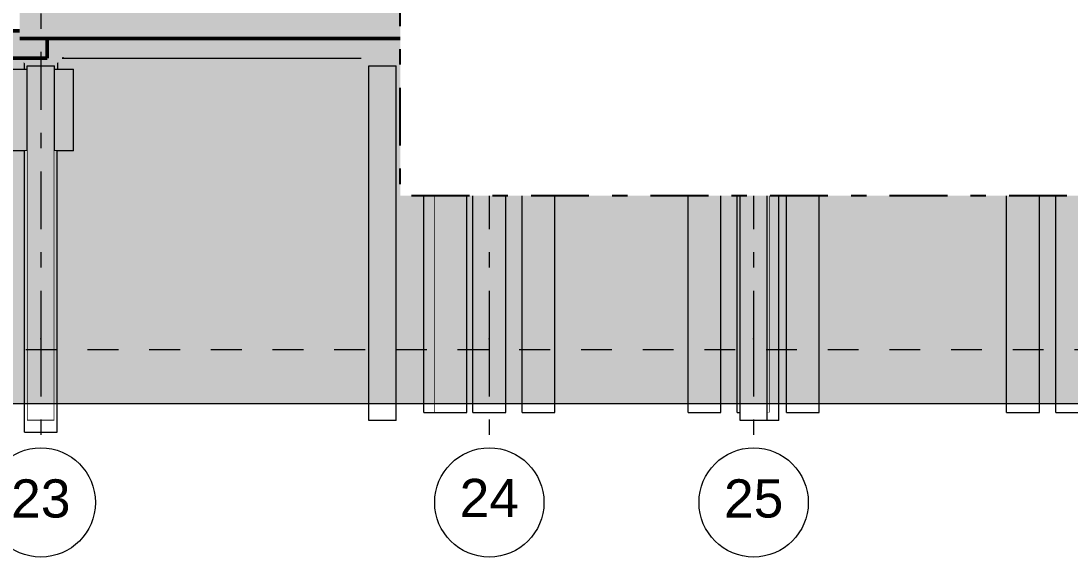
# Model space of a CAD drawing. Header units: millimetres. Extents: x -48147 to 1468943, y -496296 to 18123.
# Drawn here: x 1411578 to 1421178, y -496296 to -491386 of the extents above; entities that cross this region are included whole.
import ezdxf
from ezdxf.enums import TextEntityAlignment as Align

# ---------------------------------------------------------------- set-up
doc = ezdxf.new("R2010")
doc.units = ezdxf.units.MM
doc.header["$MEASUREMENT"] = 0
for name, pattern in [('Dashed', [2822.222233, 1411.111116, -1411.111116]), ('Double Dashed', [1093.611073, 529.166651, -211.666656, 141.111112, -211.666656]), ('Wipeout_Contour', [1000, 0, -1000])]:
    doc.linetypes.add(name, pattern=pattern)
for name, color, linetype, lineweight, true_color in [('0_Pen_No__105', 7, 'Continuous', 15, 0xa6a6a6), ('A-230-M_FLOOR.IFC Import_Pen_No__109', 7, 'Continuous', 15, 0xa6a6a6), ('A-230-M_FLOOR.IFC Import_Pen_No__29', 7, 'Continuous', 50, 0x2a2a2a), ('HATCHING_Pen_No__145', 7, 'Continuous', 0, 0xa6a6a6), ('New_A-15-MG_Structural_Grid_Phase_2_Pen_No__222', 7, 'Continuous', 13, 0x65af33)]:
    doc.layers.add(name, color=color, linetype=linetype, lineweight=lineweight, true_color=true_color)
for name, color, linetype in [('A-230-M_FLOOR.IFC Import', 7, 'Continuous'), ('A-95-P_Drawing', 7, 'Continuous'), ('New_A-15-MG_Structural_Grid_Phase_2', 7, 'Continuous'), ('S-160-M_FOUND.IFC Import', 7, 'Continuous'), ('S-280-M_COLUMN.IFC Import', 7, 'Continuous')]:
    doc.layers.add(name, color=color, linetype=linetype)
for name, color, linetype, lineweight in [('A-230-M_FLOOR.IFC Import_Pen_No__89', 8, 'Continuous', 20), ('A-95-P_Drawing_Pen_No__194', 7, 'Continuous', 25), ('A-95-P_Text_1_50_GA_Pen_No__1', 7, 'Continuous', 13), ('HATCHING_Pen_No__1', 7, 'Continuous', 13), ('S-160-M_FOUND.IFC Import_Pen_No__1', 7, 'Continuous', 13), ('S-160-M_FOUND.IFC Import_Pen_No__4', 7, 'Continuous', 20), ('S-280-M_COLUMN.IFC Import_Pen_No__88', 8, 'Continuous', 20)]:
    doc.layers.add(name, color=color, linetype=linetype, lineweight=lineweight)
doc.styles.add('GENERATED_STYLE_2', font='')
doc.styles.get('GENERATED_STYLE_2').set_extended_font_data('Swis721 BT')
pattern_1 = [(0, (1411454.5, -491295.5), (0, 779.423), [48.75, -401.25]), (0, (1411679.5, -490905.8), (0, 779.423), [48.75, -401.25]), (60, (1411454.5, -491295.5), (-675, 389.71), [48.75, -401.25]), (60, (1411904.5, -491295.5), (-675, 389.71), [48.75, -401.25]), (120, (1411503.2, -491295.5), (675, 389.71), [48.75, -401.25]), (120, (1411953.2, -491295.5), (675, 389.71), [48.75, -401.25]), (0, (1411454.48, -491220.52), (0, 150), [0, -150, 0, -225]), (45, (1411529.48, -491220.52), (-106.066, 106.066), [0, -112.5, 0, -187.5])]

# ---------------------------------------------------------------- blocks, each defined once
blk = doc.blocks.new('Section Elem_547_1', base_point=(1411454.5, -491295.5))
at = {"color": 254, "linetype": 'Wipeout_Contour', "lineweight": 0, "ltscale": 6015275.087274047}
blk.add_wipeout([(1421044.6, -491645.5), (1421352, -491645.5), (1421352, -491545.5), (1421044.6, -491545.5)], dxfattribs=at).dxf.layer = 'S-280-M_COLUMN.IFC Import'
at = {"layer": 'S-280-M_COLUMN.IFC Import_Pen_No__88', "linetype": 'Continuous'}
for p, q in [((1421044.6, -491545.5), (1421044.6, -491645.5)), ((1421352, -491545.5), (1421352, -491645.5))]:
    blk.add_line(p, q, dxfattribs=at)
blk = doc.blocks.new('Section Elem_549_1', base_point=(1411454.5, -491295.5))
at = {"color": 254, "linetype": 'Wipeout_Contour', "lineweight": 0, "ltscale": 5979351.77841403}
blk.add_wipeout([(1411633.6, -491795.5), (1411605.5, -491767.4), (1411605.5, -491825.5), (1411633.6, -491825.5)], dxfattribs=at).dxf.layer = 'S-280-M_COLUMN.IFC Import'
at = {"color": 254, "linetype": 'Wipeout_Contour', "lineweight": 0, "ltscale": 5980404.144836909}
blk.add_wipeout([(1411883.6, -491795.5), (1411883.6, -491825.5), (1411912.9, -491825.5), (1411912.9, -491766.2)], dxfattribs=at).dxf.layer = 'S-280-M_COLUMN.IFC Import'
at = {"layer": 'S-280-M_COLUMN.IFC Import_Pen_No__88', "linetype": 'Continuous'}
for p, q in [((1411605.5, -491767.4), (1411605.5, -491825.5)), ((1411912.9, -491766.2), (1411912.9, -491825.5))]:
    blk.add_line(p, q, dxfattribs=at)
blk = doc.blocks.new('Section Elem_552_1', base_point=(1411454.5, -491295.5))
at = {"color": 254, "linetype": 'Wipeout_Contour', "lineweight": 0, "ltscale": 5995113.941936416}
blk.add_wipeout([(1415710.3, -491545.5), (1415710.3, -491645.5), (1416017.7, -491645.5), (1416017.7, -491545.5)], dxfattribs=at).dxf.layer = 'S-280-M_COLUMN.IFC Import'
at = {"layer": 'S-280-M_COLUMN.IFC Import_Pen_No__88', "linetype": 'Continuous'}
for p, q in [((1415710.3, -491545.5), (1415710.3, -491645.5)), ((1416017.7, -491545.5), (1416017.7, -491645.5))]:
    blk.add_line(p, q, dxfattribs=at)
blk = doc.blocks.new('Section Elem_557_1', base_point=(1411454.5, -491295.5))
at = {"color": 254, "linetype": 'Wipeout_Contour', "lineweight": 0, "ltscale": 5979598.18030357}
blk.add_wipeout([(1411459.2, -491825.5), (1411459.2, -492575.5), (1411633.6, -492575.5), (1411633.6, -491825.5)], dxfattribs=at).dxf.layer = 'S-160-M_FOUND.IFC Import'
at = {"color": 254, "linetype": 'Wipeout_Contour', "lineweight": 0, "ltscale": 5981203.417646002}
blk.add_wipeout([(1412059.2, -491825.5), (1411883.6, -491825.5), (1411883.6, -492575.5), (1412059.2, -492575.5)], dxfattribs=at).dxf.layer = 'S-160-M_FOUND.IFC Import'
at = {"layer": 'S-160-M_FOUND.IFC Import_Pen_No__4', "linetype": 'Continuous'}
for p, q in [((1411459.2, -491825.5), (1411633.6, -491825.5)), ((1411459.2, -491825.5), (1411459.2, -492575.5)), ((1411883.6, -491825.5), (1412059.2, -491825.5)), ((1412059.2, -492575.5), (1412059.2, -491825.5)), ((1411633.6, -492575.5), (1411459.2, -492575.5)), ((1412059.2, -492575.5), (1411883.6, -492575.5))]:
    blk.add_line(p, q, dxfattribs=at)
blk = doc.blocks.new('Section Elem_558_1', base_point=(1411454.5, -491295.5))
at = {"color": 254, "linetype": 'Wipeout_Contour', "lineweight": 0, "ltscale": 7504029.320898933}
blk.add_wipeout([(1418008.1, -491645.5), (1417533.2, -491645.5), (1417533.2, -492395.5), (1418158.1, -492395.5), (1418158.1, -491795.5)], dxfattribs=at).dxf.layer = 'S-160-M_FOUND.IFC Import'
at = {"color": 254, "linetype": 'Wipeout_Contour', "lineweight": 0, "ltscale": 7507856.141632345}
blk.add_wipeout([(1418408.1, -492395.5), (1419033.2, -492395.5), (1419033.2, -491645.5), (1418558.1, -491645.5), (1418408.1, -491795.5)], dxfattribs=at).dxf.layer = 'S-160-M_FOUND.IFC Import'
at = {"layer": 'S-160-M_FOUND.IFC Import_Pen_No__4', "linetype": 'Continuous'}
for p, q in [((1417533.2, -491645.5), (1418008.1, -491645.5)), ((1417533.2, -492395.5), (1417533.2, -491645.5)), ((1418558.1, -491645.5), (1419033.2, -491645.5)), ((1419033.2, -492395.5), (1419033.2, -491645.5)), ((1418158.1, -492395.5), (1417533.2, -492395.5)), ((1419033.2, -492395.5), (1418408.1, -492395.5))]:
    blk.add_line(p, q, dxfattribs=at)
blk = doc.blocks.new('Section Elem_559_1', base_point=(1411454.5, -491295.5))
at = {"color": 254, "linetype": 'Wipeout_Contour', "lineweight": 0, "ltscale": 6015831.201760817}
blk.add_wipeout([(1421498.3, -491645.5), (1420898.3, -491645.5), (1420898.3, -492395.5), (1421498.3, -492395.5)], dxfattribs=at).dxf.layer = 'S-160-M_FOUND.IFC Import'
at = {"layer": 'S-160-M_FOUND.IFC Import_Pen_No__4', "linetype": 'Continuous'}
for p, q in [((1420898.3, -491645.5), (1421498.3, -491645.5)), ((1420898.3, -492395.5), (1420898.3, -491645.5)), ((1421498.3, -492395.5), (1421498.3, -491645.5)), ((1421498.3, -492395.5), (1420898.3, -492395.5))]:
    blk.add_line(p, q, dxfattribs=at)
blk = doc.blocks.new('Section Elem_566_1', base_point=(1411454.5, -491295.5))
at = {"color": 254, "linetype": 'Wipeout_Contour', "lineweight": 0, "ltscale": 6013846.794538875}
blk.add_wipeout([(1420898.3, -491645.5), (1420448.3, -491645.5), (1420448.3, -492395.5), (1420898.3, -492395.5)], dxfattribs=at).dxf.layer = 'S-160-M_FOUND.IFC Import'
at = {"color": 254, "linetype": 'Wipeout_Contour', "lineweight": 0, "ltscale": 7521734.222287351}
blk.add_wipeout([(1421610.5, -491645.5), (1421498.3, -491645.5), (1421498.3, -492395.5), (1421760.5, -492395.5), (1421760.5, -491795.5)], dxfattribs=at).dxf.layer = 'S-160-M_FOUND.IFC Import'
at = {"layer": 'S-160-M_FOUND.IFC Import_Pen_No__4', "linetype": 'Continuous'}
for p, q in [((1420448.3, -491645.5), (1420898.3, -491645.5)), ((1420448.3, -492395.5), (1420448.3, -491645.5)), ((1421498.3, -491645.5), (1421610.5, -491645.5)), ((1420898.3, -492395.5), (1420448.3, -492395.5)), ((1421760.5, -492395.5), (1421498.3, -492395.5))]:
    blk.add_line(p, q, dxfattribs=at)
blk = doc.blocks.new('Section Elem_567_1', base_point=(1411454.5, -491295.5))
at = {"color": 254, "linetype": 'Wipeout_Contour', "lineweight": 0, "ltscale": 7491163.654433865}
blk.add_wipeout([(1415114, -492395.5), (1415208.3, -492395.5), (1415208.3, -491645.5), (1415161.9, -491645.5), (1415114, -491693.4)], dxfattribs=at).dxf.layer = 'S-160-M_FOUND.IFC Import'
at = {"color": 254, "linetype": 'Wipeout_Contour', "lineweight": 0, "ltscale": 5996983.642936697}
blk.add_wipeout([(1416614, -491645.5), (1415808.3, -491645.5), (1415808.3, -492395.5), (1416614, -492395.5)], dxfattribs=at).dxf.layer = 'S-160-M_FOUND.IFC Import'
at = {"layer": 'S-160-M_FOUND.IFC Import_Pen_No__4', "linetype": 'Continuous'}
for p, q in [((1415161.9, -491645.5), (1415208.3, -491645.5)), ((1415808.3, -491645.5), (1416614, -491645.5)), ((1416614, -492395.5), (1416614, -491645.5)), ((1415114, -492395.5), (1415114, -491693.4)), ((1415208.3, -492395.5), (1415114, -492395.5)), ((1416614, -492395.5), (1415808.3, -492395.5))]:
    blk.add_line(p, q, dxfattribs=at)
blk = doc.blocks.new('Section Elem_586_1', base_point=(1411454.5, -491295.5))
at = {"color": 254, "linetype": 'Wipeout_Contour', "lineweight": 0, "ltscale": 6018011.823739047}
blk.add_wipeout([(1421048.3, -492395.5), (1421048.3, -494970.5), (1421348.3, -494970.5), (1421348.3, -492395.5)], dxfattribs=at).dxf.layer = 'S-160-M_FOUND.IFC Import'
at = {"layer": 'S-160-M_FOUND.IFC Import_Pen_No__1', "linetype": 'Continuous'}
for p, q in [((1421048.3, -494970.5), (1421048.3, -492395.5)), ((1421348.3, -494970.5), (1421348.3, -492395.5)), ((1421048.3, -494970.5), (1421348.3, -494970.5))]:
    blk.add_line(p, q, dxfattribs=at)
blk = doc.blocks.new('Section Elem_587_1', base_point=(1411454.5, -491295.5))
at = {"color": 254, "linetype": 'Wipeout_Contour', "lineweight": 0, "ltscale": 6006478.4659089}
blk.add_wipeout([(1418133.2, -492395.5), (1418133.2, -494970.5), (1418158.1, -494970.5), (1418158.1, -492395.5)], dxfattribs=at).dxf.layer = 'S-160-M_FOUND.IFC Import'
at = {"color": 254, "linetype": 'Wipeout_Contour', "lineweight": 0, "ltscale": 6007517.328633316}
blk.add_wipeout([(1418433.2, -492395.5), (1418408.1, -492395.5), (1418408.1, -494970.5), (1418433.2, -494970.5)], dxfattribs=at).dxf.layer = 'S-160-M_FOUND.IFC Import'
at = {"layer": 'S-160-M_FOUND.IFC Import_Pen_No__1', "linetype": 'Continuous'}
for p, q in [((1418133.2, -494970.5), (1418133.2, -492395.5)), ((1418433.2, -494970.5), (1418433.2, -492395.5)), ((1418133.2, -494970.5), (1418158.1, -494970.5)), ((1418408.1, -494970.5), (1418433.2, -494970.5))]:
    blk.add_line(p, q, dxfattribs=at)
blk = doc.blocks.new('Section Elem_588_1', base_point=(1411454.5, -491295.5))
at = {"color": 254, "linetype": 'Wipeout_Contour', "lineweight": 0, "ltscale": 6005298.06601846}
blk.add_wipeout([(1417683.2, -492395.5), (1417683.2, -494970.5), (1417983.2, -494970.5), (1417983.2, -492395.5)], dxfattribs=at).dxf.layer = 'S-160-M_FOUND.IFC Import'
at = {"layer": 'S-160-M_FOUND.IFC Import_Pen_No__1', "linetype": 'Continuous'}
for p, q in [((1417683.2, -494970.5), (1417683.2, -492395.5)), ((1417983.2, -494970.5), (1417983.2, -492395.5)), ((1417683.2, -494970.5), (1417983.2, -494970.5))]:
    blk.add_line(p, q, dxfattribs=at)
blk = doc.blocks.new('Section Elem_589_1', base_point=(1411454.5, -491295.5))
at = {"color": 254, "linetype": 'Wipeout_Contour', "lineweight": 0, "ltscale": 6008697.980452131}
blk.add_wipeout([(1418583.2, -492395.5), (1418583.2, -494970.5), (1418883.2, -494970.5), (1418883.2, -492395.5)], dxfattribs=at).dxf.layer = 'S-160-M_FOUND.IFC Import'
at = {"layer": 'S-160-M_FOUND.IFC Import_Pen_No__1', "linetype": 'Continuous'}
for p, q in [((1418583.2, -494970.5), (1418583.2, -492395.5)), ((1418883.2, -494970.5), (1418883.2, -492395.5)), ((1418583.2, -494970.5), (1418883.2, -494970.5))]:
    blk.add_line(p, q, dxfattribs=at)
blk = doc.blocks.new('Section Elem_604_1', base_point=(1411454.5, -491295.5))
at = {"color": 254, "linetype": 'Wipeout_Contour', "lineweight": 0, "ltscale": 5993769.929724714}
blk.add_wipeout([(1415406.1, -491545.5), (1415406.1, -491645.5), (1415610.4, -491645.5), (1415610.4, -491545.5)], dxfattribs=at).dxf.layer = 'S-280-M_COLUMN.IFC Import'
at = {"layer": 'S-280-M_COLUMN.IFC Import_Pen_No__88', "linetype": 'Continuous'}
for p, q in [((1415406.1, -491545.5), (1415406.1, -491645.5)), ((1415610.4, -491545.5), (1415610.4, -491645.5))]:
    blk.add_line(p, q, dxfattribs=at)
blk = doc.blocks.new('Section Elem_627_1', base_point=(1411454.5, -491295.5))
at = {"color": 254, "linetype": 'Wipeout_Contour', "lineweight": 0, "ltscale": 5980682.504673712}
blk.add_wipeout([(1411912.9, -491766.3), (1412133.7, -491545.5), (1412133.6, -491545.5), (1411912.9, -491766.2)], dxfattribs=at).dxf.layer = 'S-160-M_FOUND.IFC Import'
blk = doc.blocks.new('Section Elem_628_1', base_point=(1411454.5, -491295.5))
at = {"color": 254, "linetype": 'Wipeout_Contour', "lineweight": 0, "ltscale": 5993822.298030803}
blk.add_wipeout([(1415011.2, -491795.5), (1414761.2, -491795.5), (1414761.2, -495045.5), (1415011.2, -495045.5)], dxfattribs=at).dxf.layer = 'S-160-M_FOUND.IFC Import'
at = {"layer": 'S-160-M_FOUND.IFC Import_Pen_No__4', "linetype": 'Continuous'}
blk.add_line((1415011.2, -495045.5), (1414761.2, -495045.5), dxfattribs=at)
at = {"color": 254, "linetype": 'Wipeout_Contour', "lineweight": 0, "ltscale": 5991517.825361009}
blk.add_wipeout([(1414761.2, -491795.5), (1415011.2, -491795.5), (1415261.2, -491545.5), (1414511.2, -491545.5)], dxfattribs=at).dxf.layer = 'S-160-M_FOUND.IFC Import'
at = {"layer": 'S-160-M_FOUND.IFC Import_Pen_No__4', "linetype": 'Continuous'}
for p, q in [((1414761.2, -491795.5), (1415011.2, -491795.5)), ((1414761.2, -495045.5), (1414761.2, -491795.5)), ((1415011.2, -495045.5), (1415011.2, -491795.5))]:
    blk.add_line(p, q, dxfattribs=at)
blk = doc.blocks.new('Section Elem_629_1', base_point=(1411454.5, -491295.5))
at = {"color": 254, "linetype": 'Wipeout_Contour', "lineweight": 0, "ltscale": 5994295.754584205}
blk.add_wipeout([(1415011.9, -491795.5), (1415011.2, -491795.5), (1415011.2, -495045.5), (1415011.9, -495045.5)], dxfattribs=at).dxf.layer = 'S-160-M_FOUND.IFC Import'
at = {"layer": 'S-160-M_FOUND.IFC Import_Pen_No__4', "linetype": 'Continuous'}
blk.add_line((1415011.9, -495045.5), (1415011.2, -495045.5), dxfattribs=at)
at = {"color": 254, "linetype": 'Wipeout_Contour', "lineweight": 0, "ltscale": 5992463.773591278}
blk.add_wipeout([(1415011.2, -491795.5), (1415011.9, -491795.5), (1415261.9, -491545.5), (1415261.2, -491545.5)], dxfattribs=at).dxf.layer = 'S-160-M_FOUND.IFC Import'
at = {"layer": 'S-160-M_FOUND.IFC Import_Pen_No__4', "linetype": 'Continuous'}
for p in [(1415011.2, -491795.5), (1415011.9, -495045.5)]:
    blk.add_line(p, (1415011.9, -491795.5), dxfattribs=at)
blk = doc.blocks.new('Section Elem_630_1', base_point=(1411454.5, -491295.5))
at = {"color": 254, "linetype": 'Wipeout_Contour', "lineweight": 0, "ltscale": 6005680.497897356}
blk.add_wipeout([(1418558.1, -491645.5), (1418661.9, -491645.5), (1418761.9, -491545.5), (1418658.1, -491545.5)], dxfattribs=at).dxf.layer = 'S-160-M_FOUND.IFC Import'
at = {"color": 254, "linetype": 'Wipeout_Contour', "lineweight": 0, "ltscale": 9012345.028514074}
blk.add_wipeout([(1418433.2, -494970.5), (1418408.1, -494970.5), (1418408.1, -495045.5), (1418511.9, -495045.5), (1418511.9, -492395.5), (1418433.2, -492395.5)], dxfattribs=at).dxf.layer = 'S-160-M_FOUND.IFC Import'
at = {"layer": 'S-160-M_FOUND.IFC Import_Pen_No__4', "linetype": 'Continuous'}
for q in [(1418511.9, -492395.5), (1418408.1, -495045.5)]:
    blk.add_line((1418511.9, -495045.5), q, dxfattribs=at)
blk = doc.blocks.new('Section Elem_637_1', base_point=(1411454.5, -491295.5))
at = {"color": 254, "linetype": 'Wipeout_Contour', "lineweight": 0, "ltscale": 6006653.874961395}
blk.add_wipeout([(1418158.1, -495045.5), (1418408.1, -495045.5), (1418408.1, -491795.5), (1418158.1, -491795.5)], dxfattribs=at).dxf.layer = 'S-160-M_FOUND.IFC Import'
at = {"layer": 'S-160-M_FOUND.IFC Import_Pen_No__4', "linetype": 'Continuous'}
blk.add_line((1418408.1, -495045.5), (1418158.1, -495045.5), dxfattribs=at)
at = {"color": 254, "linetype": 'Wipeout_Contour', "lineweight": 0, "ltscale": 6004354.325416479}
blk.add_wipeout([(1417908.1, -491545.5), (1418158.1, -491795.5), (1418408.1, -491795.5), (1418658.1, -491545.5)], dxfattribs=at).dxf.layer = 'S-160-M_FOUND.IFC Import'
at = {"layer": 'S-160-M_FOUND.IFC Import_Pen_No__4', "linetype": 'Continuous'}
for p, q in [((1418158.1, -491795.5), (1418408.1, -491795.5)), ((1418158.1, -495045.5), (1418158.1, -491795.5)), ((1418408.1, -495045.5), (1418408.1, -491795.5))]:
    blk.add_line(p, q, dxfattribs=at)
blk = doc.blocks.new('Section Elem_638_1', base_point=(1411454.5, -491295.5))
at = {"color": 254, "linetype": 'Wipeout_Contour', "lineweight": 0, "ltscale": 5982010.977755501}
blk.add_wipeout([(1411883.6, -491795.5), (1411633.6, -491795.5), (1411633.6, -495045.5), (1411883.6, -495045.5)], dxfattribs=at).dxf.layer = 'S-160-M_FOUND.IFC Import'
at = {"layer": 'S-160-M_FOUND.IFC Import_Pen_No__4', "linetype": 'Continuous'}
blk.add_line((1411883.6, -495045.5), (1411633.6, -495045.5), dxfattribs=at)
at = {"color": 254, "linetype": 'Wipeout_Contour', "lineweight": 0, "ltscale": 8969868.32307456}
blk.add_wipeout([(1411563.6, -491725.5), (1411633.6, -491795.5), (1411883.6, -491795.5), (1412133.6, -491545.5), (1411816.1, -491545.5), (1411816.1, -491725.5)], dxfattribs=at).dxf.layer = 'S-160-M_FOUND.IFC Import'
at = {"layer": 'S-160-M_FOUND.IFC Import_Pen_No__4', "linetype": 'Continuous'}
for p, q in [((1411633.6, -491795.5), (1411883.6, -491795.5)), ((1411633.6, -495045.5), (1411633.6, -491795.5)), ((1411883.6, -495045.5), (1411883.6, -491795.5))]:
    blk.add_line(p, q, dxfattribs=at)
blk = doc.blocks.new('Section Elem_640_1', base_point=(1411454.5, -491295.5))
at = {"color": 254, "linetype": 'Wipeout_Contour', "lineweight": 0, "ltscale": 5994328.041262748}
blk.add_wipeout([(1415808.3, -491645.5), (1415208.3, -491645.5), (1415208.3, -492395.5), (1415808.3, -492395.5)], dxfattribs=at).dxf.layer = 'S-160-M_FOUND.IFC Import'
at = {"layer": 'S-160-M_FOUND.IFC Import_Pen_No__4', "linetype": 'Continuous'}
for p, q in [((1415208.3, -491645.5), (1415808.3, -491645.5)), ((1415208.3, -492395.5), (1415208.3, -491645.5)), ((1415808.3, -492395.5), (1415808.3, -491645.5)), ((1415808.3, -492395.5), (1415208.3, -492395.5))]:
    blk.add_line(p, q, dxfattribs=at)
blk = doc.blocks.new('Section Elem_641_1', base_point=(1411454.5, -491295.5))
at = {"color": 254, "linetype": 'Wipeout_Contour', "lineweight": 0, "ltscale": 5996516.481195117}
blk.add_wipeout([(1415358.3, -492395.5), (1415358.3, -494970.5), (1415658.3, -494970.5), (1415658.3, -492395.5)], dxfattribs=at).dxf.layer = 'S-160-M_FOUND.IFC Import'
at = {"layer": 'S-160-M_FOUND.IFC Import_Pen_No__1', "linetype": 'Continuous'}
for p, q in [((1415358.3, -494970.5), (1415358.3, -492395.5)), ((1415658.3, -494970.5), (1415658.3, -492395.5)), ((1415358.3, -494970.5), (1415658.3, -494970.5))]:
    blk.add_line(p, q, dxfattribs=at)
blk = doc.blocks.new('Section Elem_647_1', base_point=(1411454.5, -491295.5))
at = {"color": 254, "linetype": 'Wipeout_Contour', "lineweight": 0, "ltscale": 5997859.876622252}
blk.add_wipeout([(1415714, -492395.5), (1415714, -494970.5), (1416014, -494970.5), (1416014, -492395.5)], dxfattribs=at).dxf.layer = 'S-160-M_FOUND.IFC Import'
at = {"layer": 'S-160-M_FOUND.IFC Import_Pen_No__1', "linetype": 'Continuous'}
for p, q in [((1415714, -494970.5), (1415714, -492395.5)), ((1416014, -494970.5), (1416014, -492395.5)), ((1415714, -494970.5), (1416014, -494970.5))]:
    blk.add_line(p, q, dxfattribs=at)
blk = doc.blocks.new('Section Elem_648_1', base_point=(1411454.5, -491295.5))
at = {"color": 254, "linetype": 'Wipeout_Contour', "lineweight": 0, "ltscale": 5995771.841630843}
blk.add_wipeout([(1415264, -492395.5), (1415264, -494970.5), (1415358.3, -494970.5), (1415358.3, -492395.5)], dxfattribs=at).dxf.layer = 'S-160-M_FOUND.IFC Import'
at = {"layer": 'S-160-M_FOUND.IFC Import_Pen_No__1', "linetype": 'Continuous'}
for q in [(1415264, -492395.5), (1415358.3, -494970.5)]:
    blk.add_line((1415264, -494970.5), q, dxfattribs=at)
blk = doc.blocks.new('Section Elem_649_1', base_point=(1411454.5, -491295.5))
at = {"color": 254, "linetype": 'Wipeout_Contour', "lineweight": 0, "ltscale": 5999559.548850996}
blk.add_wipeout([(1416164, -492395.5), (1416164, -494970.5), (1416464, -494970.5), (1416464, -492395.5)], dxfattribs=at).dxf.layer = 'S-160-M_FOUND.IFC Import'
at = {"layer": 'S-160-M_FOUND.IFC Import_Pen_No__1', "linetype": 'Continuous'}
for p, q in [((1416164, -494970.5), (1416164, -492395.5)), ((1416464, -494970.5), (1416464, -492395.5)), ((1416164, -494970.5), (1416464, -494970.5))]:
    blk.add_line(p, q, dxfattribs=at)
blk = doc.blocks.new('Section Elem_650_1', base_point=(1411454.5, -491295.5))
at = {"color": 254, "linetype": 'Wipeout_Contour', "lineweight": 0, "ltscale": 6016311.521065299}
blk.add_wipeout([(1420598.3, -492395.5), (1420598.3, -494970.5), (1420898.3, -494970.5), (1420898.3, -492395.5)], dxfattribs=at).dxf.layer = 'S-160-M_FOUND.IFC Import'
at = {"layer": 'S-160-M_FOUND.IFC Import_Pen_No__1', "linetype": 'Continuous'}
for p, q in [((1420598.3, -494970.5), (1420598.3, -492395.5)), ((1420898.3, -494970.5), (1420898.3, -492395.5)), ((1420598.3, -494970.5), (1420898.3, -494970.5))]:
    blk.add_line(p, q, dxfattribs=at)
blk = doc.blocks.new('Section Elem_652_1', base_point=(1411454.5, -491295.5))
at = {"color": 254, "linetype": 'Wipeout_Contour', "lineweight": 0, "ltscale": 11965120.75782044}
blk.add_wipeout([(1411609.2, -492575.5), (1411609.2, -495150.5), (1411909.2, -495150.5), (1411909.2, -492575.5), (1411883.6, -492575.5), (1411883.6, -495045.5), (1411633.6, -495045.5), (1411633.6, -492575.5)], dxfattribs=at).dxf.layer = 'S-160-M_FOUND.IFC Import'
at = {"layer": 'S-160-M_FOUND.IFC Import_Pen_No__1', "linetype": 'Continuous'}
for p, q in [((1411609.2, -495150.5), (1411609.2, -492575.5)), ((1411909.2, -495150.5), (1411909.2, -492575.5)), ((1411609.2, -495150.5), (1411909.2, -495150.5))]:
    blk.add_line(p, q, dxfattribs=at)
blk = doc.blocks.new('Section Elem_676_1', base_point=(1411454.5, -491295.5))
at = {"color": 254, "linetype": 'Wipeout_Contour', "lineweight": 0, "ltscale": 5940333.244044343}
blk.add_wipeout([(1411816.1, -491725.5), (1411816.1, -491475.5), (1390889.3, -491475.5), (1390889.3, -491725.5)], dxfattribs=at).dxf.layer = 'A-230-M_FLOOR.IFC Import'
at = {"color": 254, "linetype": 'Wipeout_Contour', "lineweight": 0, "ltscale": 7480706.710352954}
blk.add_wipeout([(1411962.9, -491725.5), (1414691.2, -491725.5), (1414511.2, -491545.5), (1412133.7, -491545.5), (1411962.9, -491716.3)], dxfattribs=at).dxf.layer = 'A-230-M_FLOOR.IFC Import'
at = {"layer": 'A-230-M_FLOOR.IFC Import_Pen_No__109', "linetype": 'Continuous'}
h = blk.add_hatch(dxfattribs=at)
h.set_pattern_fill('Lightweight_Concrete_0001', color=256, style=0, pattern_type=2)
h.set_pattern_definition(pattern_1)
h.paths.add_polyline_path([(1411816.1, -491725.5), (1411816.1, -491475.5), (1390889.3, -491475.5), (1390889.3, -491725.5)])
at = {"layer": 'A-230-M_FLOOR.IFC Import_Pen_No__29', "linetype": 'Continuous'}
for p, q in [((1411816.1, -491475.5), (1391148.8, -491475.5)), ((1411816.1, -491475.5), (1411816.1, -491725.5)), ((1411816.1, -491725.5), (1391495.1, -491725.5))]:
    blk.add_line(p, q, dxfattribs=at)
at = {"color": 254, "linetype": 'Wipeout_Contour', "lineweight": 0, "ltscale": 4485397.466998725}
blk.add_wipeout([(1411953.7, -491725.5), (1411962.9, -491725.5), (1411962.9, -491716.3)], dxfattribs=at).dxf.layer = 'A-230-M_FLOOR.IFC Import'
at = {"layer": 'A-230-M_FLOOR.IFC Import_Pen_No__89', "linetype": 'Continuous'}
for p, q in [((1411953.7, -491725.5), (1411962.9, -491725.5)), ((1411962.9, -491725.5), (1411962.9, -491716.3)), ((1411962.9, -491725.5), (1414691.2, -491725.5))]:
    blk.add_line(p, q, dxfattribs=at)
blk = doc.blocks.new('Section Elem_704_1', base_point=(1411454.5, -491295.5))
at = {"color": 254, "linetype": 'Wipeout_Contour', "lineweight": 0, "ltscale": 6016669.249559595}
blk.add_wipeout([(1431681.6, -491545.5), (1431681.6, -491295.5), (1411566.1, -491295.5), (1411566.1, -491545.5)], dxfattribs=at).dxf.layer = 'A-230-M_FLOOR.IFC Import'
at = {"layer": 'A-230-M_FLOOR.IFC Import_Pen_No__109', "linetype": 'Continuous'}
h = blk.add_hatch(dxfattribs=at)
h.set_pattern_fill('Lightweight_Concrete_0001', color=256, style=0, pattern_type=2)
h.set_pattern_definition(pattern_1)
h.paths.add_polyline_path([(1431681.6, -491545.5), (1431681.6, -491295.5), (1411566.1, -491295.5), (1411566.1, -491545.5)])
at = {"layer": 'A-230-M_FLOOR.IFC Import_Pen_No__29', "linetype": 'Continuous'}
blk.add_line((1431681.6, -491545.5), (1411566.1, -491545.5), dxfattribs=at)
blk = doc.blocks.new('Standard grid marker[2]_1', base_point=(1411758.9, -469890.9))
at = {"layer": 'New_A-15-MG_Structural_Grid_Phase_2_Pen_No__222', "linetype": 'Double Dashed'}
for p, q in [((1411758.9, -470890.9), (1411758.9, -494295.5)), ((1411758.9, -494295.5), (1411758.9, -495295.5))]:
    blk.add_line(p, q, dxfattribs=at)
at = {"layer": 'New_A-15-MG_Structural_Grid_Phase_2_Pen_No__222', "linetype": 'Continuous'}
blk.add_circle((1411758.9, -495795.5), 500, dxfattribs=at)
at = {"layer": 'New_A-15-MG_Structural_Grid_Phase_2_Pen_No__222', "linetype": 'Double Dashed'}
blk.add_point((1411758.9, -494295.5), dxfattribs=at)
blk.add_point((1411758.9, -494295.5), dxfattribs=at)
at = {"layer": 'New_A-15-MG_Structural_Grid_Phase_2_Pen_No__222', "style": 'GENERATED_STYLE_2'}
for tag, p in [('AC_MarkerText_1_0', (1411758.9, -469354.4)), ('AC_MarkerText_1_1', (1411758.9, -495759))]:
    blk.add_attdef(tag, text='', height=350, rotation=360, dxfattribs=at).set_placement(p, align=Align.MIDDLE_CENTER)
blk = doc.blocks.new('Standard grid marker[3]_1', base_point=(1418282.9, -469890.9))
at = {"layer": 'New_A-15-MG_Structural_Grid_Phase_2_Pen_No__222', "linetype": 'Double Dashed'}
for p, q in [((1418282.9, -470890.9), (1418282.9, -494295.5)), ((1418282.9, -494295.5), (1418282.9, -495295.5))]:
    blk.add_line(p, q, dxfattribs=at)
at = {"layer": 'New_A-15-MG_Structural_Grid_Phase_2_Pen_No__222', "linetype": 'Continuous'}
blk.add_circle((1418282.9, -495795.5), 500, dxfattribs=at)
at = {"layer": 'New_A-15-MG_Structural_Grid_Phase_2_Pen_No__222', "linetype": 'Double Dashed'}
blk.add_point((1418282.9, -494295.5), dxfattribs=at)
blk.add_point((1418282.9, -494295.5), dxfattribs=at)
at = {"layer": 'New_A-15-MG_Structural_Grid_Phase_2_Pen_No__222', "style": 'GENERATED_STYLE_2'}
for tag, p in [('AC_MarkerText_1_0', (1418282.9, -469354.1)), ('AC_MarkerText_1_1', (1418282.9, -495758.7))]:
    blk.add_attdef(tag, text='', height=350, rotation=360, dxfattribs=at).set_placement(p, align=Align.MIDDLE_CENTER)
blk = doc.blocks.new('Standard grid marker[7]_1', base_point=(1415863.8, -469890.9))
at = {"layer": 'New_A-15-MG_Structural_Grid_Phase_2_Pen_No__222', "linetype": 'Double Dashed'}
for p, q in [((1415863.8, -470890.9), (1415863.8, -494295.5)), ((1415863.8, -494295.5), (1415863.8, -495295.5))]:
    blk.add_line(p, q, dxfattribs=at)
at = {"layer": 'New_A-15-MG_Structural_Grid_Phase_2_Pen_No__222', "linetype": 'Continuous'}
blk.add_circle((1415863.8, -495795.5), 500, dxfattribs=at)
at = {"layer": 'New_A-15-MG_Structural_Grid_Phase_2_Pen_No__222', "linetype": 'Double Dashed'}
blk.add_point((1415863.8, -494295.5), dxfattribs=at)
blk.add_point((1415863.8, -494295.5), dxfattribs=at)
at = {"layer": 'New_A-15-MG_Structural_Grid_Phase_2_Pen_No__222', "style": 'GENERATED_STYLE_2'}
for tag, p in [('AC_MarkerText_1_0', (1415863.8, -469349.7)), ('AC_MarkerText_1_1', (1415863.8, -495754.3))]:
    blk.add_attdef(tag, text='', height=350, rotation=360, dxfattribs=at).set_placement(p, align=Align.MIDDLE_CENTER)
blk = doc.blocks.new('S-34 Building Section_STORY_MARKER', base_point=(1411454.5, -491295.5))
at = {"layer": '0_Pen_No__105', "linetype": 'Dashed', "ltscale": 0.2}
blk.add_line((1387916.2, -494395.5), (1445948.4, -494395.5), dxfattribs=at)

msp = doc.modelspace()

# ---------------------------------------------------------------- block references
at = {"layer": 'S-160-M_FOUND.IFC Import'}
msp.add_blockref('Section Elem_558_1', (1411454.5, -491295.5), dxfattribs=at)
at = {"layer": 'S-280-M_COLUMN.IFC Import'}
for name in ['Section Elem_549_1', 'Section Elem_552_1', 'Section Elem_547_1']:
    msp.add_blockref(name, (1411454.5, -491295.5), dxfattribs=at)

# ---------------------------------------------------------------- next in the draw order: block references
at = {"layer": 'S-160-M_FOUND.IFC Import'}
for name in ['Section Elem_627_1', 'Section Elem_567_1', 'Section Elem_559_1', 'Section Elem_557_1', 'Section Elem_588_1', 'Section Elem_587_1', 'Section Elem_589_1']:
    msp.add_blockref(name, (1411454.5, -491295.5), dxfattribs=at)

# ---------------------------------------------------------------- next in the draw order: block references
for name in ['Section Elem_638_1', 'Section Elem_628_1', 'Section Elem_630_1', 'Section Elem_566_1', 'Section Elem_649_1']:
    msp.add_blockref(name, (1411454.5, -491295.5), dxfattribs=at)
at = {"layer": 'S-280-M_COLUMN.IFC Import'}
msp.add_blockref('Section Elem_604_1', (1411454.5, -491295.5), dxfattribs=at)

# ---------------------------------------------------------------- next in the draw order: block references
at = {"layer": 'A-230-M_FLOOR.IFC Import'}
msp.add_blockref('Section Elem_676_1', (1411454.5, -491295.5), dxfattribs=at)
at = {"layer": 'S-160-M_FOUND.IFC Import'}
for name in ['Section Elem_629_1', 'Section Elem_637_1', 'Section Elem_650_1', 'Section Elem_586_1', 'Section Elem_652_1']:
    msp.add_blockref(name, (1411454.5, -491295.5), dxfattribs=at)

# ---------------------------------------------------------------- next in the draw order: block references
at = {"layer": 'A-230-M_FLOOR.IFC Import'}
msp.add_blockref('Section Elem_704_1', (1411454.5, -491295.5), dxfattribs=at)
at = {"layer": 'S-160-M_FOUND.IFC Import'}
msp.add_blockref('Section Elem_640_1', (1411454.5, -491295.5), dxfattribs=at)

# ---------------------------------------------------------------- next in the draw order: block references
at = {"layer": 'New_A-15-MG_Structural_Grid_Phase_2', "color": 8, "linetype": 'Continuous', "lineweight": 15}
ref = msp.add_blockref('Standard grid marker[2]_1', (1411758.9, -469890.9), dxfattribs=at)
ref.add_attrib('AC_MarkerText_1_1', '23', dxfattribs={"layer": 'New_A-15-MG_Structural_Grid_Phase_2_Pen_No__222', "color": 85, "true_color": 0x65af33, "height": 350, "rotation": 360, "style": 'GENERATED_STYLE_2'}).set_placement((1411758.9, -495759), align=Align.MIDDLE_CENTER)
ref = msp.add_blockref('Standard grid marker[3]_1', (1418282.9, -469890.9), dxfattribs=at)
ref.add_attrib('AC_MarkerText_1_1', '25', dxfattribs={"layer": 'New_A-15-MG_Structural_Grid_Phase_2_Pen_No__222', "color": 85, "true_color": 0x65af33, "height": 350, "rotation": 360, "style": 'GENERATED_STYLE_2'}).set_placement((1418282.9, -495758.7), align=Align.MIDDLE_CENTER)
at = {"layer": 'S-160-M_FOUND.IFC Import'}
for name in ['Section Elem_641_1', 'Section Elem_647_1']:
    msp.add_blockref(name, (1411454.5, -491295.5), dxfattribs=at)

# ---------------------------------------------------------------- next in the draw order: block references
msp.add_blockref('Section Elem_648_1', (1411454.5, -491295.5), dxfattribs=at)

# ---------------------------------------------------------------- next in the draw order: hatches: boundary and pattern name
at = {"layer": 'HATCHING_Pen_No__145', "linetype": 'Continuous'}
msp.add_hatch(color=256, dxfattribs=at).paths.add_polyline_path([(1354000.3, -491295.5), (1390808.7, -491295.5), (1390808.7, -491645.7), (1390969.8, -491645.7), (1390969.8, -492225.5), (1391495, -492225.5), (1391495, -491725.5), (1411816.1, -491725.5), (1411816.1, -491545.5), (1431459.5, -491545.5), (1431459.5, -491795.5), (1432120.4, -491795.5), (1432120.4, -491295.5), (1468942.9, -491295.5), (1468942.9, -494893.6), (1354000.3, -494893.6)])

# ---------------------------------------------------------------- next in the draw order: linework, layer by layer
at = {"layer": 'HATCHING_Pen_No__1', "linetype": 'Continuous', "flags": 128}
msp.add_lwpolyline([(1354000.3, -491295.5), (1390808.7, -491295.5), (1390808.7, -491645.7), (1390969.8, -491645.7), (1390969.8, -492225.5), (1391495, -492225.5), (1391495, -491725.5), (1411816.1, -491725.5), (1411816.1, -491545.5), (1431459.5, -491545.5), (1431459.5, -491795.5), (1432120.4, -491795.5), (1432120.4, -491295.5), (1468942.9, -491295.5), (1468942.9, -494893.6), (1354000.3, -494893.6)], close=True, dxfattribs=at)

# ---------------------------------------------------------------- next in the draw order: block references
at = {"layer": 'New_A-15-MG_Structural_Grid_Phase_2', "color": 8, "linetype": 'Continuous', "lineweight": 15}
ref = msp.add_blockref('Standard grid marker[7]_1', (1415863.8, -469890.9), dxfattribs=at)
ref.add_attrib('AC_MarkerText_1_1', '24', dxfattribs={"layer": 'New_A-15-MG_Structural_Grid_Phase_2_Pen_No__222', "color": 85, "true_color": 0x65af33, "height": 350, "rotation": 360, "style": 'GENERATED_STYLE_2'}).set_placement((1415863.8, -495754.3), align=Align.MIDDLE_CENTER)

# ---------------------------------------------------------------- next in the draw order: texts
at = {"layer": 'A-95-P_Text_1_50_GA_Pen_No__1', "linetype": 'Continuous', "insert": (1415083.4, -491948.5), "char_height": 250, "width": 5464.297, "attachment_point": 1, "line_spacing_factor": 0.856, "style": 'GENERATED_STYLE_2'}
msp.add_mtext('\\A1;{\\fSwis721 BT|b0|i0|c0|p34;For Stair 06 details see:\\P\\fSwis721 BT|b0|i0|c0|p34;EC-MA-00-ZZ-DR-A-30057}', dxfattribs=at)

# ---------------------------------------------------------------- next in the draw order: wipeouts: each hides what was drawn before it
at = {"color": 254, "linetype": 'Wipeout_Contour', "lineweight": 0, "ltscale": 5993244.109054232}
msp.add_wipeout([(1415048.3, -470752.6), (1422292.3, -470752.6), (1422292.3, -492986.9), (1415048.3, -492986.9)], dxfattribs=at).dxf.layer = 'A-95-P_Drawing'

# ---------------------------------------------------------------- next in the draw order: linework, layer by layer
at = {"layer": 'A-95-P_Drawing_Pen_No__194', "linetype": 'Double Dashed', "flags": 128}
msp.add_lwpolyline([(1415048.3, -470752.6), (1422292.3, -470752.6), (1422292.3, -492986.9), (1415048.3, -492986.9)], close=True, dxfattribs=at)

# ---------------------------------------------------------------- next in the draw order: block references
at = {"linetype": 'Continuous', "lineweight": 0}
msp.add_blockref('S-34 Building Section_STORY_MARKER', (1411454.5, -491295.5), dxfattribs=at)

doc.saveas('drawing.dxf')
